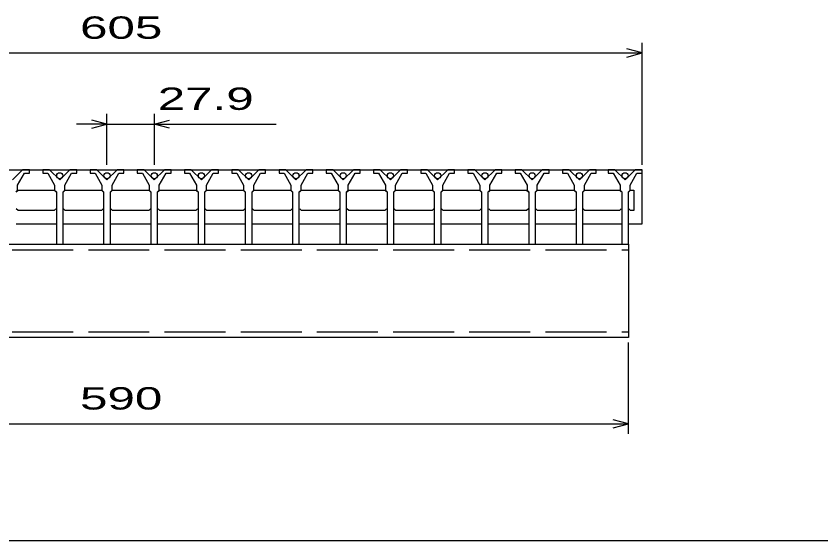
# Model space of a CAD drawing. Units: millimetres, scale not verified. Extents: x -1092 to 1034, y -771 to 635.
# Drawn here: x -624 to -148.7, y -684.6 to -374.6 of the extents above; entities that cross this region are included whole.
import ezdxf
from ezdxf.enums import TextEntityAlignment as Align

# ---------------------------------------------------------------- set-up
doc = ezdxf.new("R2010")
doc.units = ezdxf.units.MM
doc.header["$LTSCALE"] = 6
doc.linetypes.add('DASHED', pattern=[7.5, 6, -1.5])
for name, color, linetype, lineweight in [('0_2', 150, 'Continuous', 25), ('16', 3, 'Continuous', 25), ('22', 2, 'Continuous', 25)]:
    doc.layers.add(name, color=color, linetype=linetype, lineweight=lineweight)
doc.styles.add('ベクトル', font='')
doc.styles.get('ベクトル').set_extended_font_data('ベクトル')

msp = doc.modelspace()

# ---------------------------------------------------------------- linework, layer by layer
at = {"layer": '0_2'}
msp.add_line((1034.4, -684.6), (-1041.6, -684.6), dxfattribs=at)
at = {"layer": '16'}
for p, q in [((-859.3, -465.4), (-254.3, -465.4)), ((-620.1, -465.4), (-626.1, -471.4)), ((-616.1, -465.4), (-620.1, -465.4)), ((-616.1, -467.4), (-616.1, -465.4)), ((-608.2, -465.4), (-608.2, -467.4)), ((-604.2, -465.4), (-608.2, -465.4)), ((-598.2, -471.4), (-604.2, -465.4)), ((-592.2, -465.4), (-598.2, -471.4)), ((-588.2, -465.4), (-592.2, -465.4)), ((-588.2, -467.4), (-588.2, -465.4)), ((-580.3, -465.4), (-580.3, -467.4)), ((-576.3, -465.4), (-580.3, -465.4)), ((-570.3, -471.4), (-576.3, -465.4)), ((-564.3, -465.4), (-570.3, -471.4)), ((-560.3, -465.4), (-564.3, -465.4)), ((-560.3, -467.4), (-560.3, -465.4)), ((-552.4, -465.4), (-552.4, -467.4)), ((-548.4, -465.4), (-552.4, -465.4)), ((-542.4, -471.4), (-548.4, -465.4)), ((-536.4, -465.4), (-542.4, -471.4)), ((-532.4, -465.4), (-536.4, -465.4)), ((-532.4, -467.4), (-532.4, -465.4)), ((-524.5, -465.4), (-524.5, -467.4)), ((-520.5, -465.4), (-524.5, -465.4)), ((-514.5, -471.4), (-520.5, -465.4)), ((-508.5, -465.4), (-514.5, -471.4)), ((-504.5, -465.4), (-508.5, -465.4)), ((-504.5, -467.4), (-504.5, -465.4)), ((-496.6, -465.4), (-496.6, -467.4)), ((-492.6, -465.4), (-496.6, -465.4)), ((-486.6, -471.4), (-492.6, -465.4)), ((-480.6, -465.4), (-486.6, -471.4)), ((-476.6, -465.4), (-480.6, -465.4)), ((-476.6, -467.4), (-476.6, -465.4)), ((-468.7, -465.4), (-468.7, -467.4)), ((-464.7, -465.4), (-468.7, -465.4)), ((-458.7, -471.4), (-464.7, -465.4)), ((-452.7, -465.4), (-458.7, -471.4)), ((-448.7, -465.4), (-452.7, -465.4)), ((-448.7, -467.4), (-448.7, -465.4)), ((-440.8, -465.4), (-440.8, -467.4)), ((-436.8, -465.4), (-440.8, -465.4)), ((-430.8, -471.4), (-436.8, -465.4)), ((-424.8, -465.4), (-430.8, -471.4)), ((-420.8, -465.4), (-424.8, -465.4)), ((-420.8, -467.4), (-420.8, -465.4)), ((-412.9, -465.4), (-412.9, -467.4)), ((-408.9, -465.4), (-412.9, -465.4)), ((-402.9, -471.4), (-408.9, -465.4)), ((-396.9, -465.4), (-402.9, -471.4)), ((-392.9, -465.4), (-396.9, -465.4)), ((-392.9, -467.4), (-392.9, -465.4)), ((-385, -465.4), (-385, -467.4)), ((-381, -465.4), (-385, -465.4)), ((-375, -471.4), (-381, -465.4)), ((-369, -465.4), (-375, -471.4)), ((-365, -465.4), (-369, -465.4)), ((-365, -467.4), (-365, -465.4)), ((-357.1, -465.4), (-357.1, -467.4)), ((-353.1, -465.4), (-357.1, -465.4)), ((-347.1, -471.4), (-353.1, -465.4)), ((-341.1, -465.4), (-347.1, -471.4)), ((-337.1, -465.4), (-341.1, -465.4)), ((-337.1, -467.4), (-337.1, -465.4)), ((-329.2, -465.4), (-329.2, -467.4)), ((-325.2, -465.4), (-329.2, -465.4)), ((-319.2, -471.4), (-325.2, -465.4)), ((-313.2, -465.4), (-319.2, -471.4)), ((-309.2, -465.4), (-313.2, -465.4)), ((-309.2, -467.4), (-309.2, -465.4)), ((-301.3, -465.4), (-301.3, -467.4)), ((-297.3, -465.4), (-301.3, -465.4)), ((-291.3, -471.4), (-297.3, -465.4)), ((-285.3, -465.4), (-291.3, -471.4)), ((-281.3, -465.4), (-285.3, -465.4)), ((-281.3, -467.4), (-281.3, -465.4)), ((-274.3, -465.4), (-274.3, -467.4)), ((-270.3, -465.4), (-274.3, -465.4)), ((-264.3, -471.4), (-270.3, -465.4)), ((-258.3, -465.4), (-264.3, -471.4)), ((-254.3, -465.4), (-258.3, -465.4)), ((-254.3, -467.4), (-254.3, -465.4)), ((-254.3, -497.4), (-254.3, -465.4)), ((-623.1, -474.4), (-619.1, -467.4)), ((-619.1, -467.4), (-616.1, -467.4)), ((-608.2, -467.4), (-605.2, -467.4)), ((-605.2, -467.4), (-601.2, -474.4)), ((-595.2, -474.4), (-591.2, -467.4)), ((-591.2, -467.4), (-588.2, -467.4)), ((-580.3, -467.4), (-577.3, -467.4)), ((-577.3, -467.4), (-573.3, -474.4)), ((-567.3, -474.4), (-563.3, -467.4)), ((-563.3, -467.4), (-560.3, -467.4)), ((-552.4, -467.4), (-549.4, -467.4)), ((-549.4, -467.4), (-545.4, -474.4)), ((-539.4, -474.4), (-535.4, -467.4)), ((-535.4, -467.4), (-532.4, -467.4)), ((-524.5, -467.4), (-521.5, -467.4)), ((-521.5, -467.4), (-517.5, -474.4)), ((-511.5, -474.4), (-507.5, -467.4)), ((-507.5, -467.4), (-504.5, -467.4)), ((-496.6, -467.4), (-493.6, -467.4)), ((-493.6, -467.4), (-489.6, -474.4)), ((-483.6, -474.4), (-479.6, -467.4)), ((-479.6, -467.4), (-476.6, -467.4)), ((-468.7, -467.4), (-465.7, -467.4)), ((-465.7, -467.4), (-461.7, -474.4)), ((-455.7, -474.4), (-451.7, -467.4)), ((-451.7, -467.4), (-448.7, -467.4)), ((-440.8, -467.4), (-437.8, -467.4)), ((-437.8, -467.4), (-433.8, -474.4)), ((-427.8, -474.4), (-423.8, -467.4)), ((-423.8, -467.4), (-420.8, -467.4)), ((-412.9, -467.4), (-409.9, -467.4)), ((-409.9, -467.4), (-405.9, -474.4)), ((-399.9, -474.4), (-395.9, -467.4)), ((-395.9, -467.4), (-392.9, -467.4)), ((-385, -467.4), (-382, -467.4)), ((-382, -467.4), (-378, -474.4)), ((-372, -474.4), (-368, -467.4)), ((-368, -467.4), (-365, -467.4)), ((-357.1, -467.4), (-354.1, -467.4)), ((-354.1, -467.4), (-350.1, -474.4)), ((-344.1, -474.4), (-340.1, -467.4)), ((-340.1, -467.4), (-337.1, -467.4)), ((-329.2, -467.4), (-326.2, -467.4)), ((-326.2, -467.4), (-322.2, -474.4)), ((-316.2, -474.4), (-312.2, -467.4)), ((-312.2, -467.4), (-309.2, -467.4)), ((-301.3, -467.4), (-298.3, -467.4)), ((-298.3, -467.4), (-294.3, -474.4)), ((-288.3, -474.4), (-284.3, -467.4)), ((-284.3, -467.4), (-281.3, -467.4)), ((-274.3, -467.4), (-271.3, -467.4)), ((-271.3, -467.4), (-267.3, -474.4)), ((-261.3, -474.4), (-257.3, -467.4)), ((-257.3, -467.4), (-254.3, -467.4)), ((-623.1, -477.4), (-623.1, -474.4)), ((-601.2, -474.4), (-601.2, -477.4)), ((-595.2, -477.4), (-595.2, -474.4)), ((-573.3, -474.4), (-573.3, -477.4)), ((-567.3, -477.4), (-567.3, -474.4)), ((-545.4, -474.4), (-545.4, -477.4)), ((-539.4, -477.4), (-539.4, -474.4)), ((-517.5, -474.4), (-517.5, -477.4)), ((-511.5, -477.4), (-511.5, -474.4)), ((-489.6, -474.4), (-489.6, -477.4)), ((-483.6, -477.4), (-483.6, -474.4)), ((-461.7, -474.4), (-461.7, -477.4)), ((-455.7, -477.4), (-455.7, -474.4)), ((-433.8, -474.4), (-433.8, -477.4)), ((-427.8, -477.4), (-427.8, -474.4)), ((-405.9, -474.4), (-405.9, -477.4)), ((-399.9, -477.4), (-399.9, -474.4)), ((-378, -474.4), (-378, -477.4)), ((-372, -477.4), (-372, -474.4)), ((-350.1, -474.4), (-350.1, -477.4)), ((-344.1, -477.4), (-344.1, -474.4)), ((-322.2, -474.4), (-322.2, -477.4)), ((-316.2, -477.4), (-316.2, -474.4)), ((-294.3, -474.4), (-294.3, -477.4)), ((-288.3, -477.4), (-288.3, -474.4)), ((-267.3, -474.4), (-267.3, -477.4)), ((-261.3, -477.4), (-261.3, -474.4)), ((-624.1, -478.4), (-623.1, -477.4)), ((-623.85, -478.4), (-622.85, -477.4)), ((-622.85, -477.4), (-601.45, -477.4)), ((-601.45, -477.4), (-600.45, -478.4)), ((-601.2, -477.4), (-600.2, -478.4)), ((-600.2, -478.4), (-600.2, -509.4)), ((-596.2, -478.4), (-595.2, -477.4)), ((-596.2, -509.4), (-596.2, -478.4)), ((-595.95, -478.4), (-594.95, -477.4)), ((-594.95, -477.4), (-573.55, -477.4)), ((-573.55, -477.4), (-572.55, -478.4)), ((-573.3, -477.4), (-572.3, -478.4)), ((-572.3, -478.4), (-572.3, -509.4)), ((-568.3, -478.4), (-567.3, -477.4)), ((-568.3, -509.4), (-568.3, -478.4)), ((-568.05, -478.4), (-567.05, -477.4)), ((-567.05, -477.4), (-545.65, -477.4)), ((-545.65, -477.4), (-544.65, -478.4)), ((-545.4, -477.4), (-544.4, -478.4)), ((-544.4, -478.4), (-544.4, -509.4)), ((-540.4, -478.4), (-539.4, -477.4)), ((-540.4, -509.4), (-540.4, -478.4)), ((-540.15, -478.4), (-539.15, -477.4)), ((-539.15, -477.4), (-517.75, -477.4)), ((-517.75, -477.4), (-516.75, -478.4)), ((-517.5, -477.4), (-516.5, -478.4)), ((-516.5, -478.4), (-516.5, -509.4)), ((-512.5, -478.4), (-511.5, -477.4)), ((-512.5, -509.4), (-512.5, -478.4)), ((-512.25, -478.4), (-511.25, -477.4)), ((-511.25, -477.4), (-489.85, -477.4)), ((-489.85, -477.4), (-488.85, -478.4)), ((-489.6, -477.4), (-488.6, -478.4)), ((-488.6, -478.4), (-488.6, -509.4)), ((-484.6, -478.4), (-483.6, -477.4)), ((-484.6, -509.4), (-484.6, -478.4)), ((-484.35, -478.4), (-483.35, -477.4)), ((-483.35, -477.4), (-461.95, -477.4)), ((-461.95, -477.4), (-460.95, -478.4)), ((-461.7, -477.4), (-460.7, -478.4)), ((-460.7, -478.4), (-460.7, -509.4)), ((-456.7, -478.4), (-455.7, -477.4)), ((-456.7, -509.4), (-456.7, -478.4)), ((-456.45, -478.4), (-455.45, -477.4)), ((-455.45, -477.4), (-434.05, -477.4)), ((-434.05, -477.4), (-433.05, -478.4)), ((-433.8, -477.4), (-432.8, -478.4)), ((-432.8, -478.4), (-432.8, -509.4)), ((-428.8, -478.4), (-427.8, -477.4)), ((-428.8, -509.4), (-428.8, -478.4)), ((-428.55, -478.4), (-427.55, -477.4)), ((-427.55, -477.4), (-406.15, -477.4)), ((-406.15, -477.4), (-405.15, -478.4)), ((-405.9, -477.4), (-404.9, -478.4)), ((-404.9, -478.4), (-404.9, -509.4)), ((-400.9, -478.4), (-399.9, -477.4)), ((-400.9, -509.4), (-400.9, -478.4)), ((-400.65, -478.4), (-399.65, -477.4)), ((-399.65, -477.4), (-378.25, -477.4)), ((-378.25, -477.4), (-377.25, -478.4)), ((-378, -477.4), (-377, -478.4)), ((-377, -478.4), (-377, -509.4)), ((-373, -478.4), (-372, -477.4)), ((-373, -509.4), (-373, -478.4)), ((-372.75, -478.4), (-371.75, -477.4)), ((-371.75, -477.4), (-350.35, -477.4)), ((-350.35, -477.4), (-349.35, -478.4)), ((-350.1, -477.4), (-349.1, -478.4)), ((-349.1, -478.4), (-349.1, -509.4)), ((-345.1, -478.4), (-344.1, -477.4)), ((-345.1, -509.4), (-345.1, -478.4)), ((-344.85, -478.4), (-343.85, -477.4)), ((-343.85, -477.4), (-322.45, -477.4)), ((-322.45, -477.4), (-321.45, -478.4)), ((-322.2, -477.4), (-321.2, -478.4)), ((-321.2, -478.4), (-321.2, -509.4)), ((-317.2, -478.4), (-316.2, -477.4)), ((-317.2, -509.4), (-317.2, -478.4)), ((-316.95, -478.4), (-315.95, -477.4)), ((-315.95, -477.4), (-294.55, -477.4)), ((-294.55, -477.4), (-293.55, -478.4)), ((-294.3, -477.4), (-293.3, -478.4)), ((-293.3, -478.4), (-293.3, -509.4)), ((-289.3, -478.4), (-288.3, -477.4)), ((-289.3, -509.4), (-289.3, -478.4)), ((-289.05, -478.4), (-288.05, -477.4)), ((-288.05, -477.4), (-267.55, -477.4)), ((-267.55, -477.4), (-266.55, -478.4)), ((-267.3, -477.4), (-266.3, -478.4)), ((-266.3, -478.4), (-266.3, -509.4)), ((-262.3, -478.4), (-261.3, -477.4)), ((-262.3, -509.4), (-262.3, -478.4)), ((-262.05, -478.4), (-261.05, -477.4)), ((-261.05, -477.4), (-259.05, -477.4)), ((-259.05, -477.4), (-259.05, -489.4)), ((-622.85, -489.4), (-623.85, -488.4)), ((-601.45, -489.4), (-622.85, -489.4)), ((-600.45, -488.4), (-601.45, -489.4)), ((-594.95, -489.4), (-595.95, -488.4)), ((-573.55, -489.4), (-594.95, -489.4)), ((-572.55, -488.4), (-573.55, -489.4)), ((-567.05, -489.4), (-568.05, -488.4)), ((-545.65, -489.4), (-567.05, -489.4)), ((-544.65, -488.4), (-545.65, -489.4)), ((-539.15, -489.4), (-540.15, -488.4)), ((-517.75, -489.4), (-539.15, -489.4)), ((-516.75, -488.4), (-517.75, -489.4)), ((-511.25, -489.4), (-512.25, -488.4)), ((-489.85, -489.4), (-511.25, -489.4)), ((-488.85, -488.4), (-489.85, -489.4)), ((-483.35, -489.4), (-484.35, -488.4)), ((-461.95, -489.4), (-483.35, -489.4)), ((-460.95, -488.4), (-461.95, -489.4)), ((-455.45, -489.4), (-456.45, -488.4)), ((-434.05, -489.4), (-455.45, -489.4)), ((-433.05, -488.4), (-434.05, -489.4)), ((-427.55, -489.4), (-428.55, -488.4)), ((-406.15, -489.4), (-427.55, -489.4)), ((-405.15, -488.4), (-406.15, -489.4)), ((-399.65, -489.4), (-400.65, -488.4)), ((-378.25, -489.4), (-399.65, -489.4)), ((-377.25, -488.4), (-378.25, -489.4)), ((-371.75, -489.4), (-372.75, -488.4)), ((-350.35, -489.4), (-371.75, -489.4)), ((-349.35, -488.4), (-350.35, -489.4)), ((-343.85, -489.4), (-344.85, -488.4)), ((-322.45, -489.4), (-343.85, -489.4)), ((-321.45, -488.4), (-322.45, -489.4)), ((-315.95, -489.4), (-316.95, -488.4)), ((-294.55, -489.4), (-315.95, -489.4)), ((-293.55, -488.4), (-294.55, -489.4)), ((-288.05, -489.4), (-289.05, -488.4)), ((-267.55, -489.4), (-288.05, -489.4)), ((-266.55, -488.4), (-267.55, -489.4)), ((-261.05, -489.4), (-262.05, -488.4)), ((-259.05, -489.4), (-261.05, -489.4)), ((-623.85, -497.4), (-600.45, -497.4)), ((-595.95, -497.4), (-572.55, -497.4)), ((-568.05, -497.4), (-544.65, -497.4)), ((-540.15, -497.4), (-516.75, -497.4)), ((-512.25, -497.4), (-488.85, -497.4)), ((-484.35, -497.4), (-460.95, -497.4)), ((-456.45, -497.4), (-433.05, -497.4)), ((-428.55, -497.4), (-405.15, -497.4)), ((-400.65, -497.4), (-377.25, -497.4)), ((-372.75, -497.4), (-349.35, -497.4)), ((-344.85, -497.4), (-321.45, -497.4)), ((-316.95, -497.4), (-293.55, -497.4)), ((-289.05, -497.4), (-266.55, -497.4)), ((-262.05, -497.4), (-254.3, -497.4)), ((-851.3, -509.4), (-262.3, -509.4)), ((-600.2, -509.4), (-596.2, -509.4)), ((-572.3, -509.4), (-568.3, -509.4)), ((-544.4, -509.4), (-540.4, -509.4)), ((-516.5, -509.4), (-512.5, -509.4)), ((-488.6, -509.4), (-484.6, -509.4)), ((-460.7, -509.4), (-456.7, -509.4)), ((-432.8, -509.4), (-428.8, -509.4)), ((-404.9, -509.4), (-400.9, -509.4)), ((-377, -509.4), (-373, -509.4)), ((-349.1, -509.4), (-345.1, -509.4)), ((-321.2, -509.4), (-317.2, -509.4)), ((-293.3, -509.4), (-289.3, -509.4)), ((-266.3, -509.4), (-262.3, -509.4)), ((-262.3, -509.4), (-262.3, -564.4)), ((-262.3, -564.4), (-851.3, -564.4))]:
    msp.add_line(p, q, dxfattribs=at)
at = {"layer": '16', "linetype": 'DASHED'}
for p, q in [((-851.3, -512.6), (-262.3, -512.6)), ((-851.3, -561.2), (-262.3, -561.2))]:
    msp.add_line(p, q, dxfattribs=at)
at = {"layer": '16'}
for centre in [(-598.2, -468.9), (-570.3, -468.9), (-542.4, -468.9), (-514.5, -468.9), (-486.6, -468.9), (-458.7, -468.9), (-430.8, -468.9), (-402.9, -468.9), (-375, -468.9), (-347.1, -468.9), (-319.2, -468.9), (-291.3, -468.9), (-264.3, -468.9)]:
    msp.add_circle(centre, 1.8, dxfattribs=at)
at = {"layer": '22', "color": 4}
for p, q in [((-254.3, -396.4), (-263.3, -394)), ((-254.3, -462.4), (-254.3, -390.4)), ((-859.3, -396.4), (-254.3, -396.4)), ((-263.3, -398.8), (-254.3, -396.4)), ((-570.3, -462.4), (-570.3, -432.4)), ((-542.4, -432.4), (-542.4, -462.4)), ((-570.3, -438.4), (-579.3, -436)), ((-542.4, -438.4), (-533.4, -436)), ((-570.3, -438.4), (-588.3, -438.4)), ((-579.3, -440.8), (-570.3, -438.4)), ((-570.3, -438.4), (-542.4, -438.4)), ((-533.4, -440.8), (-542.4, -438.4)), ((-542.4, -438.4), (-470.4, -438.4)), ((-262.3, -621.4), (-262.3, -567.4)), ((-262.3, -615.4), (-271.3, -613)), ((-851.3, -615.4), (-262.3, -615.4)), ((-271.3, -617.8), (-262.3, -615.4))]:
    msp.add_line(p, q, dxfattribs=at)

# ---------------------------------------------------------------- texts
at = {"layer": '22', "style": 'ベクトル', "width": 1.65}
for s, p in [(' 605 ', (-594.3, -381.4)), (' 27.9 ', (-548.4, -423.4)), (' 590 ', (-594.3, -600.4))]:
    msp.add_text(s, height=13.2, dxfattribs=at).set_placement(p, align=Align.MIDDLE_LEFT)

doc.saveas('drawing.dxf')
